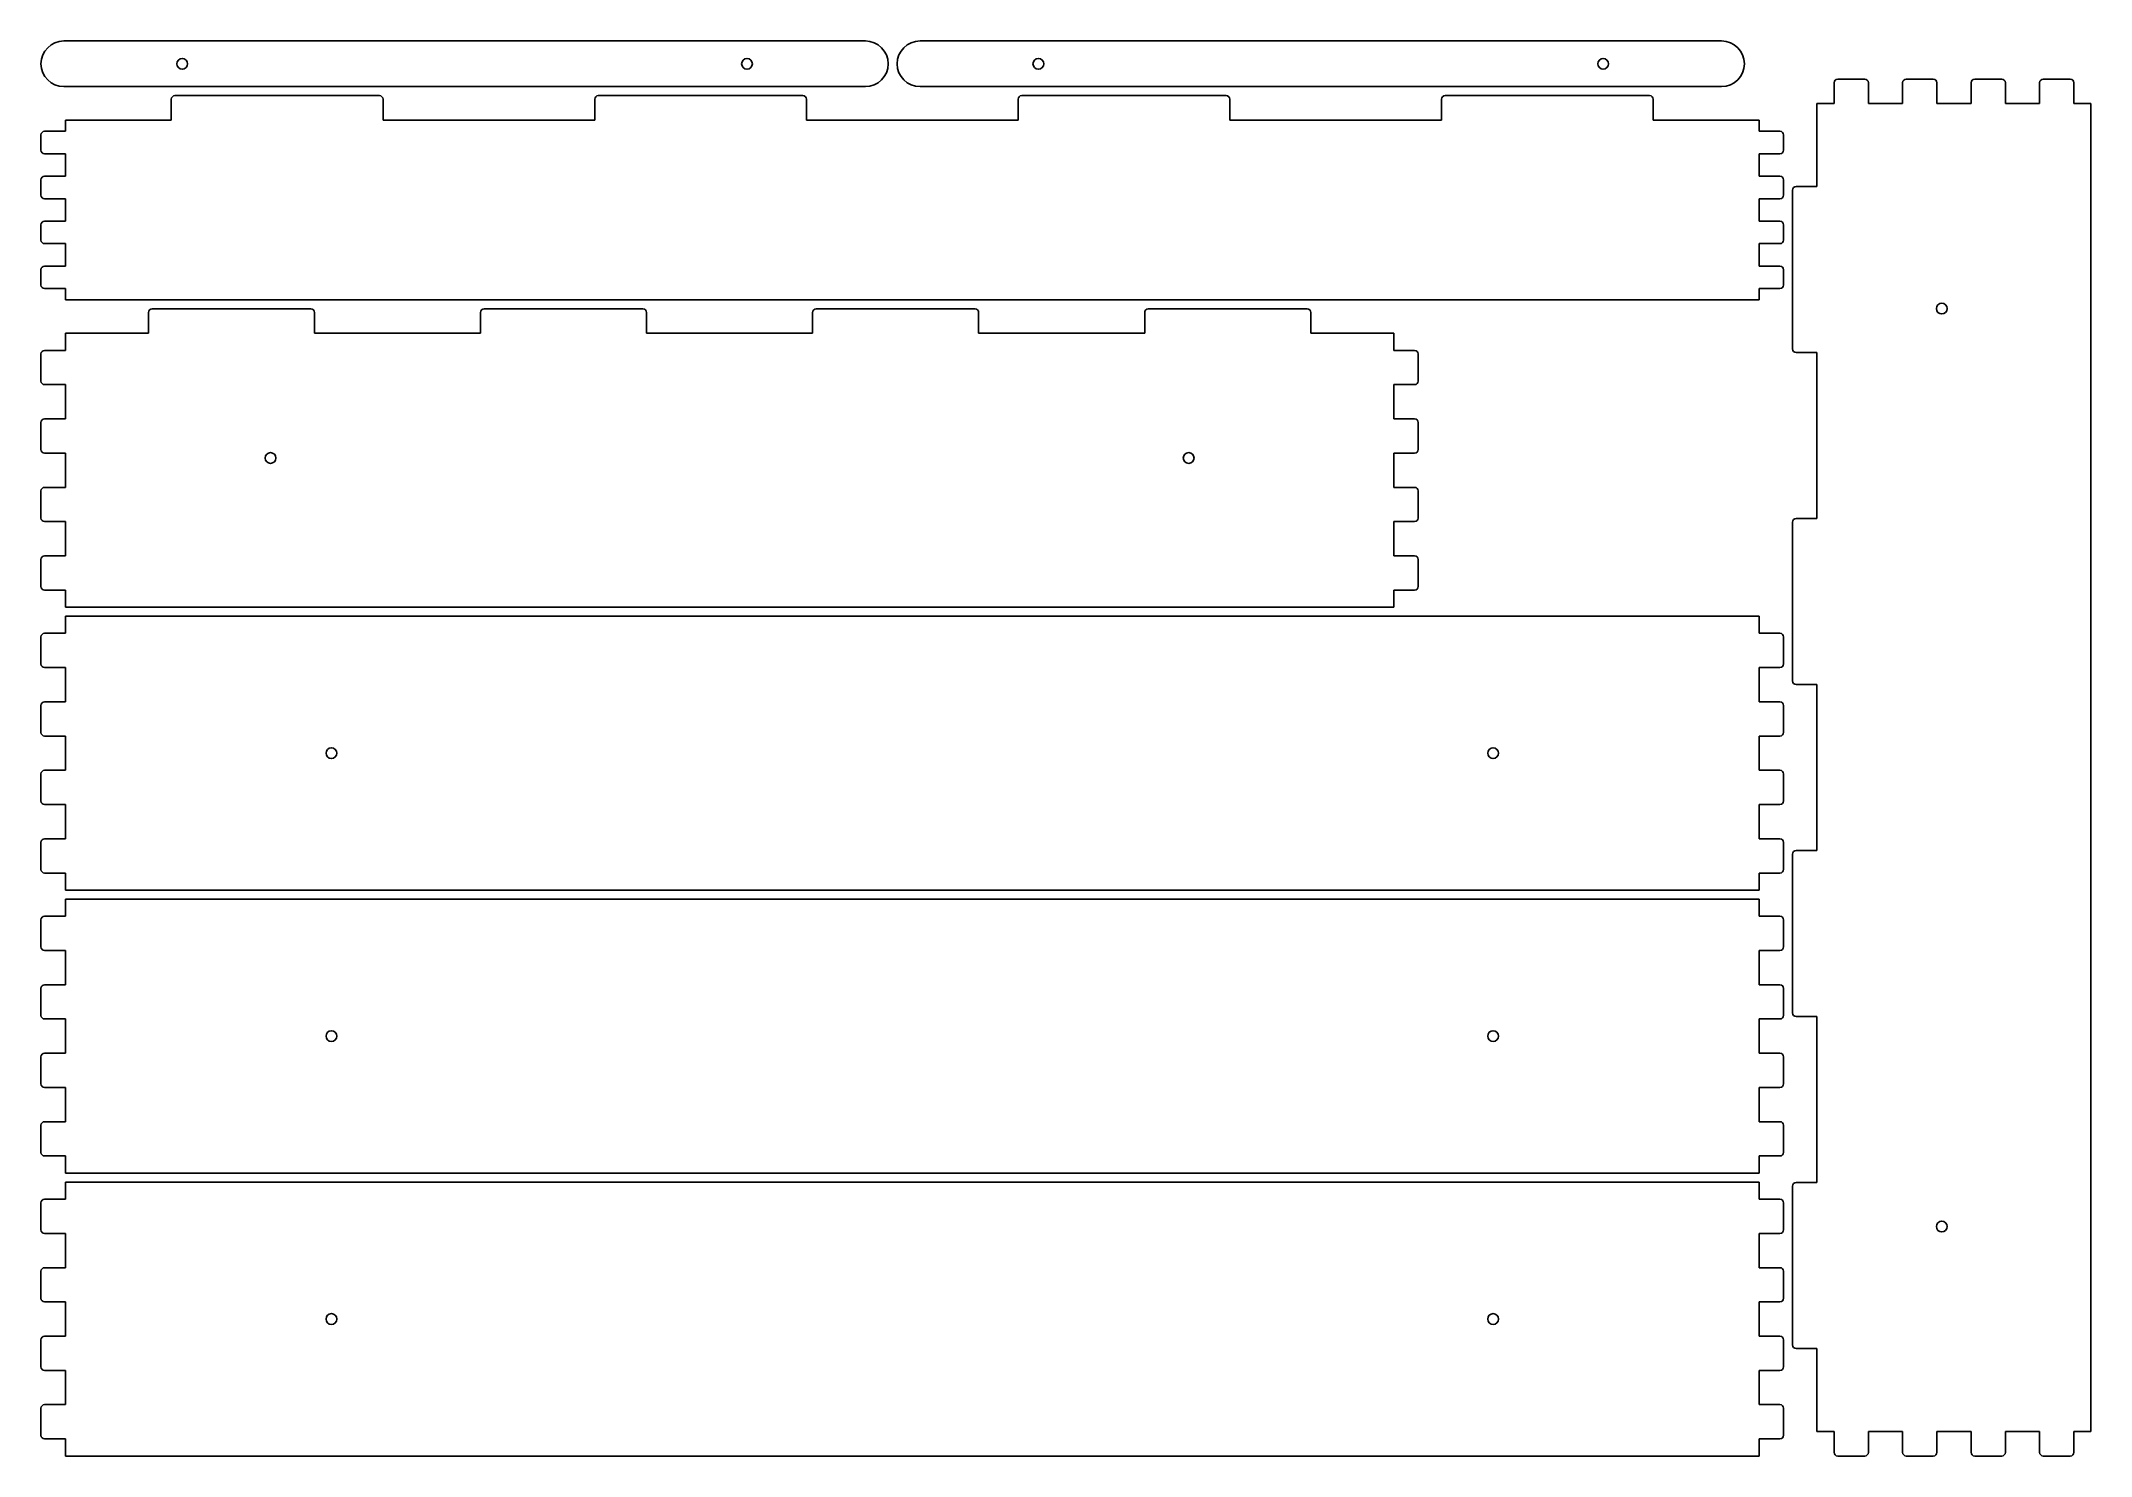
# Model space of a CAD drawing. Header units: millimetres. Extents: x 0 to 1140, y 0 to 787.
import ezdxf

# ---------------------------------------------------------------- set-up
doc = ezdxf.new("R2010")
doc.units = ezdxf.units.MM
doc.layers.add('SheetCutProfiles', color=7, linetype='CONTINUOUS')

msp = doc.modelspace()

# ---------------------------------------------------------------- linework, layer by layer
at = {"layer": 'SheetCutProfiles'}
for p, q in [((12.7, 787.2), (458.5, 787.2)), ((934.7, 787.2), (488.9, 787.2)), ((997.325, 752.4), (997.325, 764)), ((1014.375, 766), (999.325, 766)), ((1016.375, 764), (1016.375, 752.4)), ((1035.425, 752.4), (1035.425, 764)), ((1052.475, 766), (1037.425, 766)), ((1054.475, 764), (1054.475, 752.4)), ((1073.525, 752.4), (1073.525, 764)), ((1090.575, 766), (1075.525, 766)), ((1092.575, 764), (1092.575, 752.4)), ((1111.625, 752.4), (1111.625, 764)), ((1128.675, 766), (1113.625, 766)), ((1130.675, 764), (1130.675, 752.4)), ((12.7, 761.8), (458.5, 761.8)), ((72.475, 754.8), (72.475, 743.2)), ((74.475, 756.8), (188.225, 756.8)), ((190.225, 743.2), (190.225, 754.8)), ((307.975, 754.8), (307.975, 743.2)), ((309.975, 756.8), (423.725, 756.8)), ((425.725, 743.2), (425.725, 754.8)), ((934.7, 761.8), (488.9, 761.8)), ((543.475, 754.8), (543.475, 743.2)), ((545.475, 756.8), (659.225, 756.8)), ((661.225, 743.2), (661.225, 754.8)), ((778.975, 754.8), (778.975, 743.2)), ((780.975, 756.8), (894.725, 756.8)), ((896.725, 743.2), (896.725, 754.8)), ((13.6, 743.2), (72.475, 743.2)), ((13.6, 736.95), (13.6, 743.2)), ((190.225, 743.2), (307.975, 743.2)), ((425.725, 743.2), (543.475, 743.2)), ((661.225, 743.2), (778.975, 743.2)), ((896.725, 743.2), (955.6, 743.2)), ((955.6, 736.95), (955.6, 743.2)), ((987.8, 752.4), (987.8, 706.225)), ((997.325, 752.4), (987.8, 752.4)), ((1035.425, 752.4), (1016.375, 752.4)), ((1073.525, 752.4), (1054.475, 752.4)), ((1111.625, 752.4), (1092.575, 752.4)), ((1140.2, 752.4), (1130.675, 752.4)), ((1140.2, 752.4), (1140.2, 13.6)), ((0, 726.45), (0, 734.95)), ((13.6, 736.95), (2, 736.95)), ((955.6, 736.95), (967.2, 736.95)), ((969.2, 726.45), (969.2, 734.95)), ((2, 724.45), (13.6, 724.45)), ((13.6, 711.95), (13.6, 724.45)), ((955.6, 711.95), (955.6, 724.45)), ((967.2, 724.45), (955.6, 724.45)), ((0, 701.45), (0, 709.95)), ((13.6, 711.95), (2, 711.95)), ((955.6, 711.95), (967.2, 711.95)), ((969.2, 701.45), (969.2, 709.95)), ((2, 699.45), (13.6, 699.45)), ((13.6, 686.95), (13.6, 699.45)), ((955.6, 686.95), (955.6, 699.45)), ((967.2, 699.45), (955.6, 699.45)), ((974.2, 704.225), (974.2, 615.875)), ((976.2, 706.225), (987.8, 706.225)), ((0, 676.45), (0, 684.95)), ((13.6, 686.95), (2, 686.95)), ((955.6, 686.95), (967.2, 686.95)), ((969.2, 676.45), (969.2, 684.95)), ((2, 674.45), (13.6, 674.45)), ((13.6, 661.95), (13.6, 674.45)), ((955.6, 661.95), (955.6, 674.45)), ((967.2, 674.45), (955.6, 674.45)), ((13.6, 661.95), (2, 661.95)), ((955.6, 661.95), (967.2, 661.95)), ((0, 651.45), (0, 659.95)), ((969.2, 651.45), (969.2, 659.95)), ((2, 649.45), (13.6, 649.45)), ((13.6, 643.2), (13.6, 649.45)), ((13.6, 643.2), (955.6, 643.2)), ((955.6, 643.2), (955.6, 649.45)), ((967.2, 649.45), (955.6, 649.45)), ((59.775, 636.2), (59.775, 624.6)), ((61.775, 638.2), (150.125, 638.2)), ((152.125, 624.6), (152.125, 636.2)), ((244.475, 636.2), (244.475, 624.6)), ((246.475, 638.2), (334.825, 638.2)), ((336.825, 624.6), (336.825, 636.2)), ((429.175, 636.2), (429.175, 624.6)), ((431.175, 638.2), (519.525, 638.2)), ((521.525, 624.6), (521.525, 636.2)), ((613.875, 636.2), (613.875, 624.6)), ((615.875, 638.2), (704.225, 638.2)), ((706.225, 624.6), (706.225, 636.2)), ((13.6, 624.6), (59.775, 624.6)), ((13.6, 615.075), (13.6, 624.6)), ((152.125, 624.6), (244.475, 624.6)), ((336.825, 624.6), (429.175, 624.6)), ((521.525, 624.6), (613.875, 624.6)), ((706.225, 624.6), (752.4, 624.6)), ((752.4, 615.075), (752.4, 624.6)), ((0, 598.025), (0, 613.075)), ((13.6, 615.075), (2, 615.075)), ((752.4, 615.075), (764, 615.075)), ((766, 598.025), (766, 613.075)), ((987.8, 613.875), (976.2, 613.875)), ((987.8, 613.875), (987.8, 521.525)), ((2, 596.025), (13.6, 596.025)), ((13.6, 576.975), (13.6, 596.025)), ((752.4, 576.975), (752.4, 596.025)), ((764, 596.025), (752.4, 596.025)), ((0, 559.925), (0, 574.975)), ((13.6, 576.975), (2, 576.975)), ((752.4, 576.975), (764, 576.975)), ((766, 559.925), (766, 574.975)), ((2, 557.925), (13.6, 557.925)), ((13.6, 538.875), (13.6, 557.925)), ((752.4, 538.875), (752.4, 557.925)), ((764, 557.925), (752.4, 557.925)), ((0, 521.825), (0, 536.875)), ((13.6, 538.875), (2, 538.875)), ((752.4, 538.875), (764, 538.875)), ((766, 521.825), (766, 536.875)), ((2, 519.825), (13.6, 519.825)), ((13.6, 500.775), (13.6, 519.825)), ((752.4, 500.775), (752.4, 519.825)), ((764, 519.825), (752.4, 519.825)), ((974.2, 519.525), (974.2, 431.175)), ((976.2, 521.525), (987.8, 521.525)), ((0, 483.725), (0, 498.775)), ((13.6, 500.775), (2, 500.775)), ((752.4, 500.775), (764, 500.775)), ((766, 483.725), (766, 498.775)), ((2, 481.725), (13.6, 481.725)), ((13.6, 472.2), (13.6, 481.725)), ((752.4, 472.2), (752.4, 481.725)), ((764, 481.725), (752.4, 481.725)), ((13.6, 472.2), (752.4, 472.2)), ((2, 457.675), (13.6, 457.675)), ((13.6, 467.2), (955.6, 467.2)), ((13.6, 467.2), (13.6, 457.675)), ((955.6, 467.2), (955.6, 457.675)), ((967.2, 457.675), (955.6, 457.675)), ((0, 455.675), (0, 440.625)), ((969.2, 455.675), (969.2, 440.625)), ((13.6, 438.625), (2, 438.625)), ((13.6, 438.625), (13.6, 419.575)), ((955.6, 438.625), (955.6, 419.575)), ((955.6, 438.625), (967.2, 438.625)), ((987.8, 429.175), (976.2, 429.175)), ((987.8, 429.175), (987.8, 336.825)), ((0, 417.575), (0, 402.525)), ((2, 419.575), (13.6, 419.575)), ((967.2, 419.575), (955.6, 419.575)), ((969.2, 417.575), (969.2, 402.525)), ((13.6, 400.525), (2, 400.525)), ((13.6, 400.525), (13.6, 381.475)), ((955.6, 400.525), (955.6, 381.475)), ((955.6, 400.525), (967.2, 400.525)), ((0, 379.475), (0, 364.425)), ((2, 381.475), (13.6, 381.475)), ((967.2, 381.475), (955.6, 381.475)), ((969.2, 379.475), (969.2, 364.425)), ((13.6, 362.425), (2, 362.425)), ((13.6, 362.425), (13.6, 343.375)), ((955.6, 362.425), (955.6, 343.375)), ((955.6, 362.425), (967.2, 362.425)), ((2, 343.375), (13.6, 343.375)), ((967.2, 343.375), (955.6, 343.375)), ((0, 341.375), (0, 326.325)), ((969.2, 341.375), (969.2, 326.325)), ((974.2, 334.825), (974.2, 246.475)), ((976.2, 336.825), (987.8, 336.825)), ((13.6, 324.325), (2, 324.325)), ((13.6, 324.325), (13.6, 314.8)), ((955.6, 324.325), (955.6, 314.8)), ((955.6, 324.325), (967.2, 324.325)), ((13.6, 314.8), (955.6, 314.8)), ((13.6, 309.8), (13.6, 300.275)), ((955.6, 309.8), (13.6, 309.8)), ((955.6, 309.8), (955.6, 300.275)), ((0, 298.275), (0, 283.225)), ((2, 300.275), (13.6, 300.275)), ((967.2, 300.275), (955.6, 300.275)), ((969.2, 298.275), (969.2, 283.225)), ((13.6, 281.225), (2, 281.225)), ((13.6, 281.225), (13.6, 262.175)), ((955.6, 281.225), (967.2, 281.225)), ((955.6, 281.225), (955.6, 262.175)), ((0, 260.175), (0, 245.125)), ((2, 262.175), (13.6, 262.175)), ((967.2, 262.175), (955.6, 262.175)), ((969.2, 260.175), (969.2, 245.125)), ((13.6, 243.125), (2, 243.125)), ((13.6, 243.125), (13.6, 224.075)), ((955.6, 243.125), (967.2, 243.125)), ((955.6, 243.125), (955.6, 224.075)), ((987.8, 244.475), (976.2, 244.475)), ((987.8, 244.475), (987.8, 152.125)), ((0, 222.075), (0, 207.025)), ((2, 224.075), (13.6, 224.075)), ((967.2, 224.075), (955.6, 224.075)), ((969.2, 222.075), (969.2, 207.025)), ((13.6, 205.025), (2, 205.025)), ((13.6, 205.025), (13.6, 185.975)), ((955.6, 205.025), (967.2, 205.025)), ((955.6, 205.025), (955.6, 185.975)), ((0, 183.975), (0, 168.925)), ((2, 185.975), (13.6, 185.975)), ((967.2, 185.975), (955.6, 185.975)), ((969.2, 183.975), (969.2, 168.925)), ((13.6, 166.925), (2, 166.925)), ((13.6, 166.925), (13.6, 157.4)), ((955.6, 166.925), (967.2, 166.925)), ((955.6, 166.925), (955.6, 157.4)), ((955.6, 157.4), (13.6, 157.4)), ((13.6, 152.4), (955.6, 152.4)), ((13.6, 152.4), (13.6, 142.875)), ((955.6, 152.4), (955.6, 142.875)), ((974.2, 150.125), (974.2, 61.775)), ((976.2, 152.125), (987.8, 152.125)), ((0, 140.875), (0, 125.825)), ((2, 142.875), (13.6, 142.875)), ((967.2, 142.875), (955.6, 142.875)), ((969.2, 140.875), (969.2, 125.825)), ((13.6, 123.825), (2, 123.825)), ((13.6, 123.825), (13.6, 104.775)), ((955.6, 123.825), (955.6, 104.775)), ((955.6, 123.825), (967.2, 123.825)), ((0, 102.775), (0, 87.725)), ((2, 104.775), (13.6, 104.775)), ((967.2, 104.775), (955.6, 104.775)), ((969.2, 102.775), (969.2, 87.725)), ((13.6, 85.725), (2, 85.725)), ((13.6, 85.725), (13.6, 66.675)), ((955.6, 85.725), (955.6, 66.675)), ((955.6, 85.725), (967.2, 85.725)), ((0, 64.675), (0, 49.625)), ((2, 66.675), (13.6, 66.675)), ((967.2, 66.675), (955.6, 66.675)), ((969.2, 64.675), (969.2, 49.625)), ((987.8, 59.775), (976.2, 59.775)), ((987.8, 59.775), (987.8, 13.6)), ((13.6, 47.625), (2, 47.625)), ((13.6, 47.625), (13.6, 28.575)), ((955.6, 47.625), (955.6, 28.575)), ((955.6, 47.625), (967.2, 47.625)), ((0, 26.575), (0, 11.525)), ((2, 28.575), (13.6, 28.575)), ((967.2, 28.575), (955.6, 28.575)), ((969.2, 26.575), (969.2, 11.525)), ((997.325, 13.6), (987.8, 13.6)), ((997.325, 13.6), (997.325, 2)), ((1035.425, 13.6), (1016.375, 13.6)), ((1016.375, 2), (1016.375, 13.6)), ((1035.425, 13.6), (1035.425, 2)), ((1073.525, 13.6), (1054.475, 13.6)), ((1054.475, 2), (1054.475, 13.6)), ((1073.525, 13.6), (1073.525, 2)), ((1111.625, 13.6), (1092.575, 13.6)), ((1092.575, 2), (1092.575, 13.6)), ((1111.625, 13.6), (1111.625, 2)), ((1140.2, 13.6), (1130.675, 13.6)), ((1130.675, 2), (1130.675, 13.6)), ((13.6, 9.525), (2, 9.525)), ((13.6, 9.525), (13.6, 0)), ((13.6, 0), (955.6, 0)), ((955.6, 9.525), (955.6, 0)), ((955.6, 9.525), (967.2, 9.525)), ((1014.375, 0), (999.325, 0)), ((1052.475, 0), (1037.425, 0)), ((1090.575, 0), (1075.525, 0)), ((1128.675, 0), (1113.625, 0))]:
    msp.add_line(p, q, dxfattribs=at)
for centre in [(78.533, 774.5), (392.667, 774.5), (554.733, 774.5), (868.867, 774.5), (1057.2, 638.333), (127.667, 555.2), (638.333, 555.2), (161.533, 391), (807.667, 391), (161.533, 233.6), (807.667, 233.6), (1057.2, 127.667), (161.533, 76.2), (807.667, 76.2)]:
    msp.add_circle(centre, 3, dxfattribs=at)
for centre, radius, start, end in [((12.7, 774.5), 12.7, 90, -90), ((458.5, 774.5), 12.7, -90, 90), ((488.9, 774.5), 12.7, 90, -90), ((934.7, 774.5), 12.7, -90, 90), ((999.325, 764), 2, 90, 180), ((1014.375, 764), 2, 0, 90), ((1037.425, 764), 2, 90, 180), ((1052.475, 764), 2, 0, 90), ((1075.525, 764), 2, 90, 180), ((1090.575, 764), 2, 0, 90), ((1113.625, 764), 2, 90, 180), ((1128.675, 764), 2, 0, 90), ((74.475, 754.8), 2, 90, 180), ((188.225, 754.8), 2, 0, 90), ((309.975, 754.8), 2, 90, 180), ((423.725, 754.8), 2, 0, 90), ((545.475, 754.8), 2, 90, 180), ((659.225, 754.8), 2, 0, 90), ((780.975, 754.8), 2, 90, 180), ((894.725, 754.8), 2, 0, 90), ((2, 734.95), 2, 90, 180), ((967.2, 734.95), 2, 0, 90), ((2, 726.45), 2, 180, -90), ((967.2, 726.45), 2, -90, 0), ((2, 709.95), 2, 90, 180), ((967.2, 709.95), 2, 0, 90), ((2, 701.45), 2, 180, -90), ((967.2, 701.45), 2, -90, 0), ((976.2, 704.225), 2, 90, 180), ((2, 684.95), 2, 90, 180), ((967.2, 684.95), 2, 0, 90), ((2, 676.45), 2, 180, -90), ((967.2, 676.45), 2, -90, 0), ((2, 659.95), 2, 90, 180), ((967.2, 659.95), 2, 0, 90), ((2, 651.45), 2, 180, -90), ((967.2, 651.45), 2, -90, 0), ((61.775, 636.2), 2, 90, 180), ((150.125, 636.2), 2, 0, 90), ((246.475, 636.2), 2, 90, 180), ((334.825, 636.2), 2, 0, 90), ((431.175, 636.2), 2, 90, 180), ((519.525, 636.2), 2, 0, 90), ((615.875, 636.2), 2, 90, 180), ((704.225, 636.2), 2, 0, 90), ((976.2, 615.875), 2, 180, -90), ((2, 613.075), 2, 90, 180), ((764, 613.075), 2, 0, 90), ((2, 598.025), 2, 180, -90), ((764, 598.025), 2, -90, 0), ((2, 574.975), 2, 90, 180), ((764, 574.975), 2, 0, 90), ((2, 559.925), 2, 180, -90), ((764, 559.925), 2, -90, 0), ((2, 536.875), 2, 90, 180), ((764, 536.875), 2, 0, 90), ((2, 521.825), 2, 180, -90), ((764, 521.825), 2, -90, 0), ((976.2, 519.525), 2, 90, 180), ((2, 498.775), 2, 90, 180), ((764, 498.775), 2, 0, 90), ((2, 483.725), 2, 180, -90), ((764, 483.725), 2, -90, 0), ((2, 455.675), 2, 90, 180), ((967.2, 455.675), 2, 0, 90), ((2, 440.625), 2, 180, -90), ((967.2, 440.625), 2, -90, 0), ((976.2, 431.175), 2, 180, -90), ((2, 417.575), 2, 90, 180), ((967.2, 417.575), 2, 0, 90), ((2, 402.525), 2, 180, -90), ((967.2, 402.525), 2, -90, 0), ((2, 379.475), 2, 90, 180), ((967.2, 379.475), 2, 0, 90), ((2, 364.425), 2, 180, -90), ((967.2, 364.425), 2, -90, 0), ((2, 341.375), 2, 90, 180), ((967.2, 341.375), 2, 0, 90), ((976.2, 334.825), 2, 90, 180), ((2, 326.325), 2, 180, -90), ((967.2, 326.325), 2, -90, 0), ((2, 298.275), 2, 90, 180), ((967.2, 298.275), 2, 0, 90), ((2, 283.225), 2, 180, -90), ((967.2, 283.225), 2, -90, 0), ((2, 260.175), 2, 90, 180), ((967.2, 260.175), 2, 0, 90), ((2, 245.125), 2, 180, -90), ((967.2, 245.125), 2, -90, 0), ((976.2, 246.475), 2, 180, -90), ((2, 222.075), 2, 90, 180), ((967.2, 222.075), 2, 0, 90), ((2, 207.025), 2, 180, -90), ((967.2, 207.025), 2, -90, 0), ((2, 183.975), 2, 90, 180), ((967.2, 183.975), 2, 0, 90), ((2, 168.925), 2, 180, -90), ((967.2, 168.925), 2, -90, 0), ((976.2, 150.125), 2, 90, 180), ((2, 140.875), 2, 90, 180), ((967.2, 140.875), 2, 0, 90), ((2, 125.825), 2, 180, -90), ((967.2, 125.825), 2, -90, 0), ((2, 102.775), 2, 90, 180), ((967.2, 102.775), 2, 0, 90), ((2, 87.725), 2, 180, -90), ((967.2, 87.725), 2, -90, 0), ((2, 64.675), 2, 90, 180), ((967.2, 64.675), 2, 0, 90), ((976.2, 61.775), 2, 180, -90), ((2, 49.625), 2, 180, -90), ((967.2, 49.625), 2, -90, 0), ((2, 26.575), 2, 90, 180), ((967.2, 26.575), 2, 0, 90), ((2, 11.525), 2, 180, -90), ((967.2, 11.525), 2, -90, 0), ((999.325, 2), 2, 180, -90), ((1014.375, 2), 2, -90, 0), ((1037.425, 2), 2, 180, -90), ((1052.475, 2), 2, -90, 0), ((1075.525, 2), 2, 180, -90), ((1090.575, 2), 2, -90, 0), ((1113.625, 2), 2, 180, -90), ((1128.675, 2), 2, -90, 0)]:
    msp.add_arc(centre, radius, start, end, dxfattribs=at)

doc.saveas('drawing.dxf')
